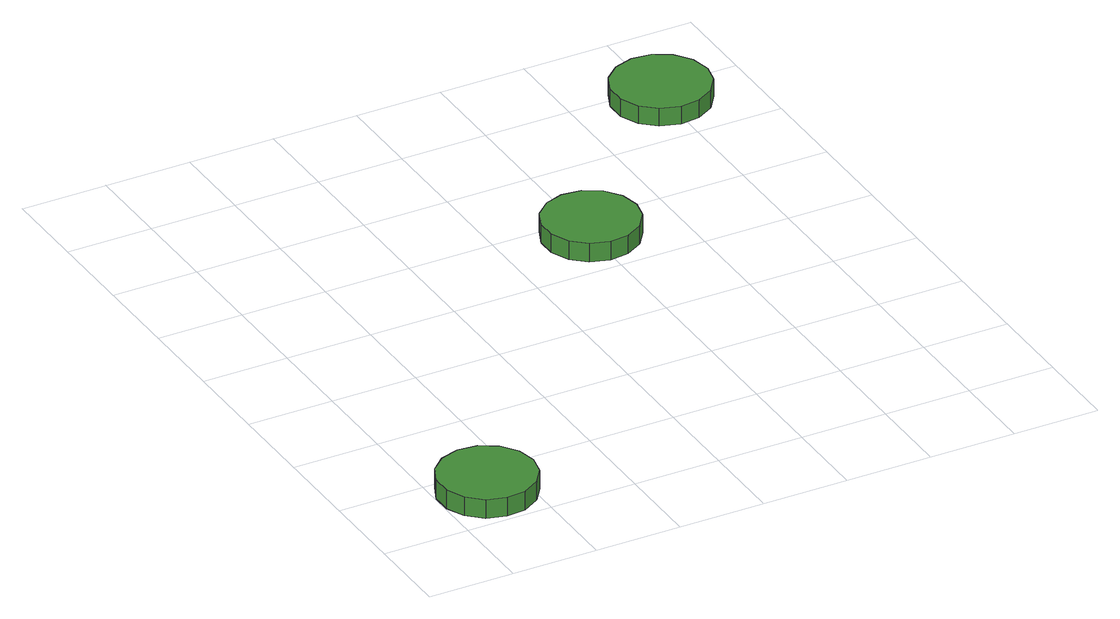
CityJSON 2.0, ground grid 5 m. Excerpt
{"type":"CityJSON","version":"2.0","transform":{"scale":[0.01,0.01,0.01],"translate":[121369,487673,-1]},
"CityObjects":{
"tree1":{"type":"SolitaryVegetationObject","attributes":{"function":"something"},"geometry":[{"type":"MultiSurface","lod":"1","boundaries":[[[0,1,2,3,4,5,6,7,8,9,10,11,12,13,14]],[[15,16,17,18,19,20,21,22,23,24,25,26,27,28,29]],[[0,29,28,1]],[[1,28,27,2]],[[2,27,26,3]],[[3,26,25,4]],[[4,25,24,5]],[[5,24,23,6]],[[6,23,22,7]],[[7,22,21,8]],[[8,21,20,9]],[[9,20,19,10]],[[10,19,18,11]],[[11,18,17,12]],[[12,17,16,13]],[[13,16,15,14]],[[14,15,29,0]]]}]},
"tree2":{"type":"SolitaryVegetationObject","attributes":{"function":"something"},"geometry":[{"type":"MultiSurface","lod":"1","boundaries":[[[30,31,32,33,34,35,36,37,38,39,40,41,42,43,44]],[[45,46,47,48,49,50,51,52,53,54,55,56,57,58,59]],[[30,59,58,31]],[[31,58,57,32]],[[32,57,56,33]],[[33,56,55,34]],[[34,55,54,35]],[[35,54,53,36]],[[36,53,52,37]],[[37,52,51,38]],[[38,51,50,39]],[[39,50,49,40]],[[40,49,48,41]],[[41,48,47,42]],[[42,47,46,43]],[[43,46,45,44]],[[44,45,59,30]]]}]},
"tree3":{"type":"SolitaryVegetationObject","attributes":{"function":"something"},"geometry":[{"type":"MultiSurface","lod":"1","boundaries":[[[60,61,62,63,64,65,66,67,68,69,70,71,72,73,74]],[[75,76,77,78,79,80,81,82,83,84,85,86,87,88,89]],[[60,89,88,61]],[[61,88,87,62]],[[62,87,86,63]],[[63,86,85,64]],[[64,85,84,65]],[[65,84,83,66]],[[66,83,82,67]],[[67,82,81,68]],[[68,81,80,69]],[[69,80,79,70]],[[70,79,78,71]],[[71,78,77,72]],[[72,77,76,73]],[[73,76,75,74]],[[74,75,89,60]]]}]}
},
"vertices":[
[559,304,191],[535,417,191],[467,511,191],[367,569,191],[252,581,191],[142,545,191],[56,468,191],[9,362,191],[9,246,191],[56,141,191],[142,63,191],[252,28,191],[367,40,191],[467,98,191],[535,191,191],[535,191,77],[467,98,77],[367,40,77],[252,28,77],[142,63,77],[56,141,77],[9,246,77],[9,362,77],[56,468,77],[142,545,77],[252,581,77],[367,569,77],[467,511,77],[535,417,77],[559,304,77],
[2277,2340,190],[2254,2451,190],[2187,2543,190],[2088,2600,190],[1975,2612,190],[1867,2577,190],[1783,2501,190],[1737,2397,190],[1737,2283,190],[1783,2179,190],[1867,2103,190],[1975,2068,190],[2088,2080,190],[2187,2137,190],[2254,2229,190],[2254,2229,77],[2187,2137,77],[2088,2080,77],[1975,2068,77],[1867,2103,77],[1783,2179,77],[1737,2283,77],[1737,2397,77],[1783,2501,77],[1867,2577,77],[1975,2612,77],[2088,2600,77],[2187,2543,77],[2254,2451,77],[2277,2340,77],
[3270,3390,184],[3246,3504,184],[3178,3597,184],[3078,3655,184],[2963,3667,184],[2852,3631,184],[2766,3554,184],[2719,3448,184],[2719,3332,184],[2766,3227,184],[2852,3149,184],[2963,3113,184],[3078,3125,184],[3178,3183,184],[3246,3277,184],[3246,3277,76],[3178,3183,76],[3078,3125,76],[2963,3113,76],[2852,3149,76],[2766,3227,76],[2719,3332,76],[2719,3448,76],[2766,3554,76],[2852,3631,76],[2963,3667,76],[3078,3655,76],[3178,3597,76],[3246,3504,76],[3270,3390,76]
]}
